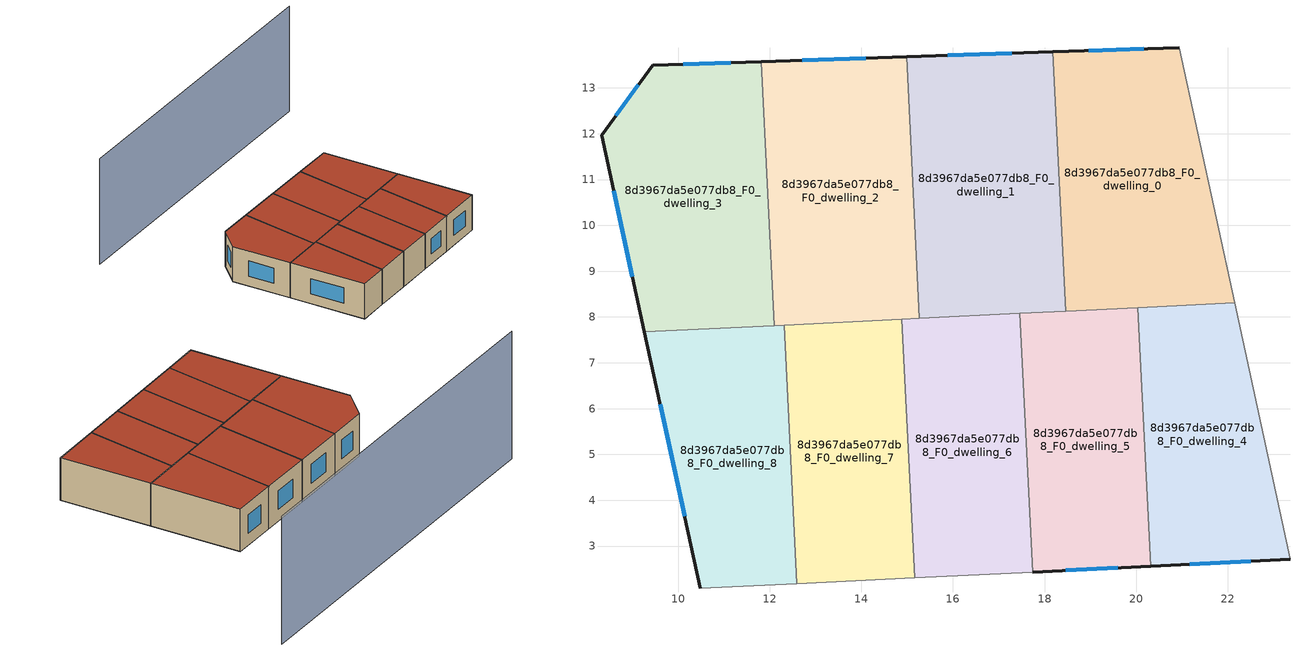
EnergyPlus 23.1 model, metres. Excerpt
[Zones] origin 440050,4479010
8d3967da5e077db8_F0_dwelling_0
 floor ground (EU_floor_Construction): 22.15,8.31 20.94,13.88 18.18,13.79 18.46,8.13 z0
 wall outside (EU_wall_Construction): 18.18,13.79 20.94,13.88 z0:3
 wall adiabatic (EU_wall_Construction): 20.94,13.88 22.15,8.31 z0:3
 wall to 8d3967da5e077db8_F0_dwelling_1 (EU_wall_Construction): 18.46,8.13 18.18,13.79 z0:3
 wall to 8d3967da5e077db8_F0_dwelling_4 (EU_wall_Construction): 22.15,8.31 20.04,8.2 z0:3
 wall to 8d3967da5e077db8_F0_dwelling_5 (EU_wall_Construction): 20.04,8.2 18.46,8.13 z0:3
 window (EU_Window_Construction): 18.96,13.81 20.17,13.85 z0.84:2.16
 roof outside (EU_roof_Construction): 20.94,13.88 22.15,8.31 18.46,8.13 18.18,13.79 z3
8d3967da5e077db8_F0_dwelling_1
 floor ground (EU_floor_Construction): 18.46,8.13 18.18,13.79 14.99,13.68 15.27,7.97 z0
 wall outside (EU_wall_Construction): 14.99,13.68 18.18,13.79 z0:3
 wall to 8d3967da5e077db8_F0_dwelling_2 (EU_wall_Construction): 15.27,7.97 14.99,13.68 z0:3
 wall to 8d3967da5e077db8_F0_dwelling_6 (EU_wall_Construction): 17.46,8.08 15.27,7.97 z0:3
 wall to 8d3967da5e077db8_F0_dwelling_5 (EU_wall_Construction): 18.46,8.13 17.46,8.08 z0:3
 window (EU_Window_Construction): 15.88,13.71 17.29,13.76 z0.84:2.16
 roof outside (EU_roof_Construction): 18.18,13.79 18.46,8.13 15.27,7.97 14.99,13.68 z3
8d3967da5e077db8_F0_dwelling_2
 floor ground (EU_floor_Construction): 15.27,7.97 14.99,13.68 11.82,13.57 12.1,7.81 z0
 wall outside (EU_wall_Construction): 11.82,13.57 14.99,13.68 z0:3
 wall to 8d3967da5e077db8_F0_dwelling_3 (EU_wall_Construction): 12.1,7.81 11.82,13.57 z0:3
 wall to 8d3967da5e077db8_F0_dwelling_7 (EU_wall_Construction): 14.89,7.95 12.31,7.82 z0:3
 wall to 8d3967da5e077db8_F0_dwelling_6 (EU_wall_Construction): 15.27,7.97 14.89,7.95 z0:3
 wall to 8d3967da5e077db8_F0_dwelling_8 (EU_wall_Construction): 12.31,7.82 12.1,7.81 z0:3
 window (EU_Window_Construction): 12.71,13.6 14.1,13.65 z0.84:2.16
 roof outside (EU_roof_Construction): 14.99,13.68 15.27,7.97 12.1,7.81 11.82,13.57 z3
8d3967da5e077db8_F0_dwelling_3
 floor ground (EU_floor_Construction): 12.1,7.81 11.82,13.57 9.44,13.5 8.33,11.96 9.27,7.67 z0
 wall outside (EU_wall_Construction): 9.27,7.67 8.33,11.96 9.44,13.5 11.82,13.57 z0:3
 wall to 8d3967da5e077db8_F0_dwelling_8 (EU_wall_Construction): 12.1,7.81 9.27,7.67 z0:3
 window (EU_Window_Construction): 9,8.88 8.59,10.76 / 8.64,12.39 9.13,13.06 / 10.11,13.52 11.15,13.55 z0.84:2.16
 roof outside (EU_roof_Construction): 11.82,13.57 12.1,7.81 9.27,7.67 8.33,11.96 9.44,13.5 z3
8d3967da5e077db8_F0_dwelling_4
 floor ground (EU_floor_Construction): 23.36,2.72 22.15,8.31 20.04,8.2 20.32,2.56 z0
 wall outside (EU_wall_Construction): 23.36,2.72 20.32,2.56 z0:3
 wall adiabatic (EU_wall_Construction): 22.15,8.31 23.36,2.72 z0:3
 wall to 8d3967da5e077db8_F0_dwelling_5 (EU_wall_Construction): 20.32,2.56 20.04,8.2 z0:3
 window (EU_Window_Construction): 22.5,2.67 21.17,2.6 z0.84:2.16
 roof outside (EU_roof_Construction): 22.15,8.31 23.36,2.72 20.32,2.56 20.04,8.2 z3
8d3967da5e077db8_F0_dwelling_5
 floor ground (EU_floor_Construction): 20.32,2.56 20.04,8.2 17.46,8.08 17.74,2.43 z0
 wall outside (EU_wall_Construction): 20.32,2.56 17.74,2.43 z0:3
 wall to 8d3967da5e077db8_F0_dwelling_6 (EU_wall_Construction): 17.74,2.43 17.46,8.08 z0:3
 window (EU_Window_Construction): 19.59,2.52 18.46,2.47 z0.84:2.16
 roof outside (EU_roof_Construction): 20.04,8.2 20.32,2.56 17.74,2.43 17.46,8.08 z3
8d3967da5e077db8_F0_dwelling_6
 floor ground (EU_floor_Construction): 17.74,2.43 17.46,8.08 14.89,7.95 15.17,2.31 z0
 wall adiabatic (EU_wall_Construction): 17.74,2.43 15.17,2.31 z0:3
 wall to 8d3967da5e077db8_F0_dwelling_7 (EU_wall_Construction): 15.17,2.31 14.89,7.95 z0:3
 roof outside (EU_roof_Construction): 17.46,8.08 17.74,2.43 15.17,2.31 14.89,7.95 z3
8d3967da5e077db8_F0_dwelling_7
 floor ground (EU_floor_Construction): 15.17,2.31 14.89,7.95 12.31,7.82 12.59,2.18 z0
 wall adiabatic (EU_wall_Construction): 15.17,2.31 12.59,2.18 z0:3
 wall to 8d3967da5e077db8_F0_dwelling_8 (EU_wall_Construction): 12.59,2.18 12.31,7.82 z0:3
 roof outside (EU_roof_Construction): 14.89,7.95 15.17,2.31 12.59,2.18 12.31,7.82 z3
8d3967da5e077db8_F0_dwelling_8
 floor ground (EU_floor_Construction): 12.59,2.18 12.31,7.82 9.27,7.67 10.49,2.08 z0
 wall outside (EU_wall_Construction): 10.49,2.08 9.27,7.67 z0:3
 wall adiabatic (EU_wall_Construction): 12.59,2.18 10.49,2.08 z0:3
 window (EU_Window_Construction): 10.14,3.65 9.61,6.1 z0.84:2.16
 roof outside (EU_roof_Construction): 12.31,7.82 12.59,2.18 10.49,2.08 9.27,7.67 z3
shading: 26.56,21.31 4.26,20.47 z0:9
[Building]
EU S2 Campaign: North Axis=0; Terrain=City; Solar Distribution=FullExterior
[Site:Location]
Madrid: Latitude=40.5; Longitude=-3.5; Time Zone=1; Elevation=609
[SizingPeriod:WeatherFileDays]
AnnualSizingPeriod: Begin Month=1; Begin Day of Month=1; End Month=12; End Day of Month=31; Day of Week for Start Day=Monday; Use Weather File Daylight Saving Period=No; Use Weather File Rain and Snow Indicators=No
[MATERIAL]
EU_InternalMass_Material: Roughness=MediumRough; Thickness=0.1; Conductivity=1; Density=1800; Specific Heat=900; Thermal Absorptance=0.9; Solar Absorptance=0.7; Visible Absorptance=0.7
[MATERIAL:NOMASS] Roughness=MediumRough; Thermal Absorptance=0.9; Solar Absorptance=0.7; Visible Absorptance=0.7
Name | Thermal Resistance
EU_wall_NoMass; EU_roof_NoMass | 2.16768
EU_floor_NoMass | 1.14339
[WINDOWMATERIAL:SIMPLEGLAZINGSYSTEM]
EU_Window_SimpleGlazing: UFactor=3.23888; Solar Heat Gain Coefficient=0.85; Visible Transmittance=0.85
[CONSTRUCTION]
EU_wall_Construction: EU_wall_NoMass
EU_roof_Construction: EU_roof_NoMass
EU_floor_Construction: EU_floor_NoMass
EU_InternalMass_Construction: EU_InternalMass_Material
EU_Window_Construction: EU_Window_SimpleGlazing
[ZONE] Type=1; Multiplier=1; Ceiling Height=autocalculate; Floor Area=autocalculate; Part of Total Floor Area=Yes
Name | Volume
8d3967da5e077db8_F0_dwelling_0 | 54.6237
8d3967da5e077db8_F0_dwelling_1 | 54.6266
8d3967da5e077db8_F0_dwelling_2 | 54.6149
8d3967da5e077db8_F0_dwelling_3 | 54.6321
8d3967da5e077db8_F0_dwelling_4 | 43.7029
8d3967da5e077db8_F0_dwelling_5 | 43.7014
8d3967da5e077db8_F0_dwelling_6 | 43.6967
8d3967da5e077db8_F0_dwelling_7 | 43.6978
8d3967da5e077db8_F0_dwelling_8 | 43.7051
[INTERNALMASS] Construction=EU_InternalMass_Construction
Name | Zone or ZoneList | Surface Area
8d3967da5e077db8_F0_dwelling_0_EU_InternalMass | 8d3967da5e077db8_F0_dwelling_0 | 18.2094
8d3967da5e077db8_F0_dwelling_1_EU_InternalMass | 8d3967da5e077db8_F0_dwelling_1 | 18.2087
8d3967da5e077db8_F0_dwelling_2_EU_InternalMass | 8d3967da5e077db8_F0_dwelling_2 | 18.2049
8d3967da5e077db8_F0_dwelling_3_EU_InternalMass | 8d3967da5e077db8_F0_dwelling_3 | 18.2109
8d3967da5e077db8_F0_dwelling_4_EU_InternalMass | 8d3967da5e077db8_F0_dwelling_4 | 14.5676
8d3967da5e077db8_F0_dwelling_5_EU_InternalMass | 8d3967da5e077db8_F0_dwelling_5 | 14.5678
8d3967da5e077db8_F0_dwelling_6_EU_InternalMass | 8d3967da5e077db8_F0_dwelling_6 | 14.5658
8d3967da5e077db8_F0_dwelling_7_EU_InternalMass | 8d3967da5e077db8_F0_dwelling_7 | 14.5658
8d3967da5e077db8_F0_dwelling_8_EU_InternalMass | 8d3967da5e077db8_F0_dwelling_8 | 14.5684
[OTHEREQUIPMENT] Fuel Type=Electricity; Design Level Calculation Method=Watts/Area; Power per Zone Floor Area=1; Fraction Latent=0; Fraction Radiant=0; Fraction Lost=0; Carbon Dioxide Generation Rate=0; EndUse Subcategory=EU_Step8_InternalGains
Name | Zone or ZoneList or Space or SpaceList | Schedule
EU_Step8_InternalGain_8d3967da5e077db8_F0_dwelling_0_f000 | 8d3967da5e077db8_F0_dwelling_0 | EU_Step8_GainSchedule_8d3967da5e077db8_F0_dwelling_0_f000
EU_Step8_InternalGain_8d3967da5e077db8_F0_dwelling_1_f000 | 8d3967da5e077db8_F0_dwelling_1 | EU_Step8_GainSchedule_8d3967da5e077db8_F0_dwelling_1_f000
EU_Step8_InternalGain_8d3967da5e077db8_F0_dwelling_2_f000 | 8d3967da5e077db8_F0_dwelling_2 | EU_Step8_GainSchedule_8d3967da5e077db8_F0_dwelling_2_f000
EU_Step8_InternalGain_8d3967da5e077db8_F0_dwelling_3_f000 | 8d3967da5e077db8_F0_dwelling_3 | EU_Step8_GainSchedule_8d3967da5e077db8_F0_dwelling_3_f000
EU_Step8_InternalGain_8d3967da5e077db8_F0_dwelling_4_f000 | 8d3967da5e077db8_F0_dwelling_4 | EU_Step8_GainSchedule_8d3967da5e077db8_F0_dwelling_4_f000
EU_Step8_InternalGain_8d3967da5e077db8_F0_dwelling_5_f000 | 8d3967da5e077db8_F0_dwelling_5 | EU_Step8_GainSchedule_8d3967da5e077db8_F0_dwelling_5_f000
EU_Step8_InternalGain_8d3967da5e077db8_F0_dwelling_6_f000 | 8d3967da5e077db8_F0_dwelling_6 | EU_Step8_GainSchedule_8d3967da5e077db8_F0_dwelling_6_f000
EU_Step8_InternalGain_8d3967da5e077db8_F0_dwelling_7_f000 | 8d3967da5e077db8_F0_dwelling_7 | EU_Step8_GainSchedule_8d3967da5e077db8_F0_dwelling_7_f000
EU_Step8_InternalGain_8d3967da5e077db8_F0_dwelling_8_f000 | 8d3967da5e077db8_F0_dwelling_8 | EU_Step8_GainSchedule_8d3967da5e077db8_F0_dwelling_8_f000
[ZONEVENTILATION:DESIGNFLOWRATE] Schedule=EU_AlwaysOn; Design Flow Rate Calculation Method=AirChanges/Hour; Air Changes per Hour=0.480546; Ventilation Type=Natural; Fan Pressure Rise=0; Fan Total Efficiency=1; Constant Term Coefficient=1; Temperature Term Coefficient=0; Velocity Term Coefficient=0; Velocity Squared Term Coefficient=0; Minimum Indoor Temperature=-100; Maximum Indoor Temperature=100; Delta Temperature=-100; Minimum Outdoor Temperature=-100; Maximum Outdoor Temperature=100; Maximum Wind Speed=40
Name | Zone or ZoneList or Space or SpaceList
EU_ConstantAir_8d3967da5e077db8_F0_dwelling_0 | 8d3967da5e077db8_F0_dwelling_0
EU_ConstantAir_8d3967da5e077db8_F0_dwelling_1 | 8d3967da5e077db8_F0_dwelling_1
EU_ConstantAir_8d3967da5e077db8_F0_dwelling_2 | 8d3967da5e077db8_F0_dwelling_2
EU_ConstantAir_8d3967da5e077db8_F0_dwelling_3 | 8d3967da5e077db8_F0_dwelling_3
EU_ConstantAir_8d3967da5e077db8_F0_dwelling_4 | 8d3967da5e077db8_F0_dwelling_4
EU_ConstantAir_8d3967da5e077db8_F0_dwelling_5 | 8d3967da5e077db8_F0_dwelling_5
EU_ConstantAir_8d3967da5e077db8_F0_dwelling_6 | 8d3967da5e077db8_F0_dwelling_6
EU_ConstantAir_8d3967da5e077db8_F0_dwelling_7 | 8d3967da5e077db8_F0_dwelling_7
EU_ConstantAir_8d3967da5e077db8_F0_dwelling_8 | 8d3967da5e077db8_F0_dwelling_8
[HVACTEMPLATE:THERMOSTAT] Constant Heating Setpoint=20; Constant Cooling Setpoint=50
EU_HeatOnly_8d3967da5e077db8_F0_dwelling_0; EU_HeatOnly_8d3967da5e077db8_F0_dwelling_1; EU_HeatOnly_8d3967da5e077db8_F0_dwelling_2; EU_HeatOnly_8d3967da5e077db8_F0_dwelling_3; EU_HeatOnly_8d3967da5e077db8_F0_dwelling_4; EU_HeatOnly_8d3967da5e077db8_F0_dwelling_5; EU_HeatOnly_8d3967da5e077db8_F0_dwelling_6; EU_HeatOnly_8d3967da5e077db8_F0_dwelling_7; EU_HeatOnly_8d3967da5e077db8_F0_dwelling_8
[HVACTEMPLATE:ZONE:IDEALLOADSAIRSYSTEM] System Availability Schedule=EU_AlwaysOn; Maximum Heating Supply Air Temperature=50; Minimum Cooling Supply Air Temperature=13; Maximum Heating Supply Air Humidity Ratio=0.0156; Minimum Cooling Supply Air Humidity Ratio=0.0077; Heating Limit=NoLimit; Cooling Limit=NoLimit; Heating Availability Schedule=EU_AlwaysOn; Cooling Availability Schedule=EU_CoolingOff; Dehumidification Control Type=ConstantSensibleHeatRatio; Cooling Sensible Heat Ratio=0.7; Dehumidification Setpoint=60; Humidification Control Type=None; Humidification Setpoint=30; Outdoor Air Method=None; Outdoor Air Flow Rate per Person=0.00944; Outdoor Air Flow Rate per Zone Floor Area=0; Outdoor Air Flow Rate per Zone=0; Demand Controlled Ventilation Type=None; Outdoor Air Economizer Type=NoEconomizer; Heat Recovery Type=None; Sensible Heat Recovery Effectiveness=0.7; Latent Heat Recovery Effectiveness=0.65
Name | Template Thermostat
8d3967da5e077db8_F0_dwelling_0 | EU_HeatOnly_8d3967da5e077db8_F0_dwelling_0
8d3967da5e077db8_F0_dwelling_1 | EU_HeatOnly_8d3967da5e077db8_F0_dwelling_1
8d3967da5e077db8_F0_dwelling_2 | EU_HeatOnly_8d3967da5e077db8_F0_dwelling_2
8d3967da5e077db8_F0_dwelling_3 | EU_HeatOnly_8d3967da5e077db8_F0_dwelling_3
8d3967da5e077db8_F0_dwelling_4 | EU_HeatOnly_8d3967da5e077db8_F0_dwelling_4
8d3967da5e077db8_F0_dwelling_5 | EU_HeatOnly_8d3967da5e077db8_F0_dwelling_5
8d3967da5e077db8_F0_dwelling_6 | EU_HeatOnly_8d3967da5e077db8_F0_dwelling_6
8d3967da5e077db8_F0_dwelling_7 | EU_HeatOnly_8d3967da5e077db8_F0_dwelling_7
8d3967da5e077db8_F0_dwelling_8 | EU_HeatOnly_8d3967da5e077db8_F0_dwelling_8
[SIZING:ZONE] Zone Cooling Design Supply Air Temperature Input Method=SupplyAirTemperature; Zone Cooling Design Supply Air Temperature=13; Zone Heating Design Supply Air Temperature Input Method=SupplyAirTemperature; Zone Heating Design Supply Air Temperature=50; Zone Cooling Design Supply Air Humidity Ratio=0.008; Zone Heating Design Supply Air Humidity Ratio=0.008; Cooling Design Air Flow Method=DesignDay; Cooling Design Air Flow Rate=0; Cooling Minimum Air Flow per Zone Floor Area=0.000762; Cooling Minimum Air Flow=0; Cooling Minimum Air Flow Fraction=0.2; Heating Design Air Flow Method=DesignDay; Heating Design Air Flow Rate=0; Heating Maximum Air Flow per Zone Floor Area=0.002032; Heating Maximum Air Flow=0.141576; Heating Maximum Air Flow Fraction=0.3; Account for Dedicated Outdoor Air System=No; Dedicated Outdoor Air System Control Strategy=NeutralSupplyAir; Dedicated Outdoor Air Low Setpoint Temperature for Design=autosize; Dedicated Outdoor Air High Setpoint Temperature for Design=autosize; Zone Load Sizing Method=Sensible Load Only No Latent Load; Zone Latent Cooling Design Supply Air Humidity Ratio Input Method=HumidityRatioDifference; Zone Cooling Design Supply Air Humidity Ratio Difference=0.005; Zone Latent Heating Design Supply Air Humidity Ratio Input Method=HumidityRatioDifference; Zone Humidification Design Supply Air Humidity Ratio Difference=0.005
8d3967da5e077db8_F0_dwelling_0; 8d3967da5e077db8_F0_dwelling_1; 8d3967da5e077db8_F0_dwelling_2; 8d3967da5e077db8_F0_dwelling_3; 8d3967da5e077db8_F0_dwelling_4; 8d3967da5e077db8_F0_dwelling_5; 8d3967da5e077db8_F0_dwelling_6; 8d3967da5e077db8_F0_dwelling_7; 8d3967da5e077db8_F0_dwelling_8
[SCHEDULE:CONSTANT]
Name | Hourly Value
EU_AlwaysOn | 1
EU_CoolingOff | 0
[SCHEDULE:FILE] Column Number=1; Rows to Skip at Top=0; Number of Hours of Data=8760; Column Separator=Comma; Interpolate to Timestep=No; Minutes per Item=60; Adjust Schedule for Daylight Savings=Yes
Name | File
EU_Step8_GainSchedule_8d3967da5e077db8_F0_dwelling_0_f000 | ../../schedules/8d3967da5e077db8/8d3967da5e077db8_F0_dwelling_0_f000_gain.csv
EU_Step8_GainSchedule_8d3967da5e077db8_F0_dwelling_1_f000 | ../../schedules/8d3967da5e077db8/8d3967da5e077db8_F0_dwelling_1_f000_gain.csv
EU_Step8_GainSchedule_8d3967da5e077db8_F0_dwelling_2_f000 | ../../schedules/8d3967da5e077db8/8d3967da5e077db8_F0_dwelling_2_f000_gain.csv
EU_Step8_GainSchedule_8d3967da5e077db8_F0_dwelling_3_f000 | ../../schedules/8d3967da5e077db8/8d3967da5e077db8_F0_dwelling_3_f000_gain.csv
EU_Step8_GainSchedule_8d3967da5e077db8_F0_dwelling_4_f000 | ../../schedules/8d3967da5e077db8/8d3967da5e077db8_F0_dwelling_4_f000_gain.csv
EU_Step8_GainSchedule_8d3967da5e077db8_F0_dwelling_5_f000 | ../../schedules/8d3967da5e077db8/8d3967da5e077db8_F0_dwelling_5_f000_gain.csv
EU_Step8_GainSchedule_8d3967da5e077db8_F0_dwelling_6_f000 | ../../schedules/8d3967da5e077db8/8d3967da5e077db8_F0_dwelling_6_f000_gain.csv
EU_Step8_GainSchedule_8d3967da5e077db8_F0_dwelling_7_f000 | ../../schedules/8d3967da5e077db8/8d3967da5e077db8_F0_dwelling_7_f000_gain.csv
EU_Step8_GainSchedule_8d3967da5e077db8_F0_dwelling_8_f000 | ../../schedules/8d3967da5e077db8/8d3967da5e077db8_F0_dwelling_8_f000_gain.csv
